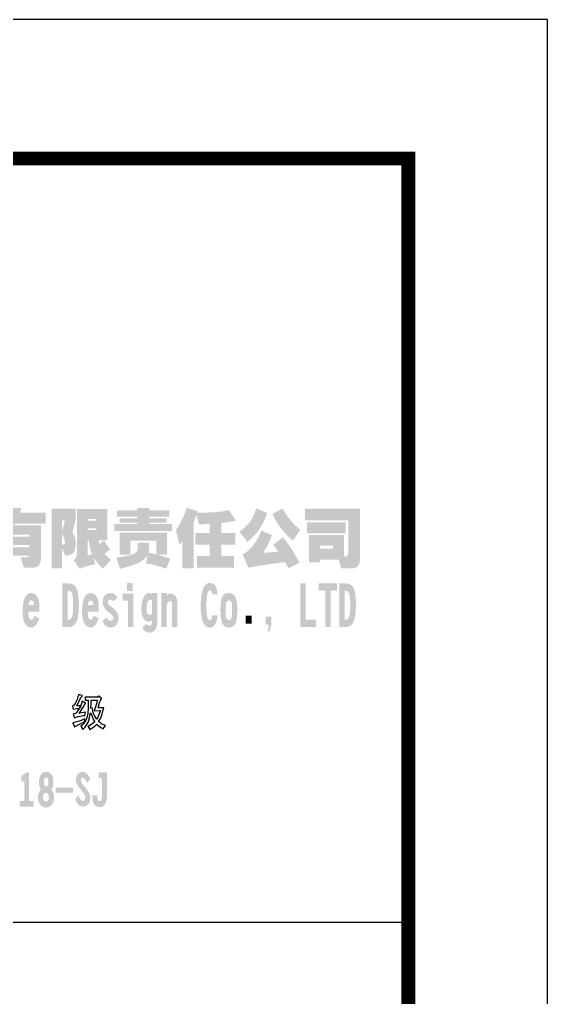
# Model space of a CAD drawing. Extents: x 1417642 to 3570900, y 124798 to 1191112.
# Drawn here: x 1612649 to 1618342, y 240390 to 250948 of the extents above; entities that cross this region are included whole.
import ezdxf

# ---------------------------------------------------------------- set-up
doc = ezdxf.new("R2010")
doc.units = 0
doc.header["$LTSCALE"] = 1000
doc.header["$MEASUREMENT"] = 0
doc.layers.add('PUB_TITLE', color=4, linetype='CONTINUOUS')
doc.layers.add('图戳', color=211, linetype='CONTINUOUS')

msp = doc.modelspace()

# ---------------------------------------------------------------- hatches: boundary and pattern name
at = {"layer": '图戳'}
h = msp.add_hatch(color=256, dxfattribs=at)
h.paths.add_polyline_path([(1612928.8, 245623.6), (1612653.6, 245623.6), (1612665.2, 245657.4), (1612672.3, 245676), (1612545.2, 245676), (1612529.6, 245643.6), (1612519.8, 245623.6), (1612326.4, 245623.6), (1612326.4, 245506.7), (1612451.4, 245506.7), (1612428.2, 245478.2), (1612422, 245471.1), (1612388.7, 245438.2), (1612358.5, 245411.1), (1612331.3, 245389.7), (1612306.9, 245373.7), (1612292.7, 245366.2), (1612343.8, 245237.7), (1612373.1, 245260.8), (1612401.1, 245283.1), (1612416.7, 245295.5), (1612416.7, 245029.7), (1612541.2, 245029.7), (1612541.2, 245159), (1612754.1, 245159), (1612733.7, 245141.2), (1612660.3, 245141.2), (1612696.3, 245029.7), (1612790.6, 245029.7), (1612823.9, 245034.6), (1612849.2, 245047.9), (1612867, 245070.1), (1612876.8, 245101.7), (1612879.5, 245132.4), (1612879.5, 245486.2), (1612587, 245486.2), (1612599.8, 245506.7), (1612928.8, 245506.7)])
h.paths.add_polyline_path([(1612755, 245388.4), (1612755, 245366.2), (1612541.2, 245366.2), (1612541.2, 245388.4)], flags=16)
h.paths.add_polyline_path([(1612755, 245273.7), (1612755, 245251.9), (1612541.2, 245251.9), (1612541.2, 245273.7)], flags=16)
h = msp.add_hatch(color=256, dxfattribs=at)
h.paths.add_polyline_path([(1613253.8, 245667.6), (1612993.7, 245667.6), (1612993.7, 245024.8), (1613108.4, 245024.8), (1613108.4, 245235), (1613141.7, 245159.9), (1613180.4, 245164.4), (1613211.5, 245176.8), (1613224.9, 245187), (1613240.9, 245210.6), (1613251.5, 245242.6), (1613256, 245283.1), (1613256.4, 245293.7), (1613253.3, 245330.2), (1613248.9, 245349.7), (1613238.7, 245378.2), (1613220.9, 245414.6), (1613219.1, 245418.2), (1613253.8, 245542.7)])
h.paths.add_polyline_path([(1613108.4, 245542.7), (1613138.2, 245542.7), (1613108.4, 245430.2)], flags=16)
h.paths.add_polyline_path([(1613108.4, 245392.9), (1613125.7, 245356.4), (1613133.7, 245335.1), (1613139.5, 245299.1), (1613139.5, 245293.7), (1613132.9, 245282.2), (1613108.4, 245279.1)], flags=16)
h.paths.add_polyline_path([(1613594.7, 245664.9), (1613267.6, 245664.9), (1613267.6, 245610.7), (1613267.6, 245556), (1613267.6, 245411.1), (1613267.6, 245240.4), (1613267.6, 245179), (1613260.9, 245144.8), (1613241.3, 245118.1), (1613231.5, 245110.6), (1613297.3, 245019.4), (1613333.8, 245032.3), (1613366.2, 245043.9), (1613371.6, 245045.7), (1613399.6, 245053.7), (1613436, 245062.6), (1613464, 245068.3), (1613445.8, 245143), (1613460.9, 245118.1), (1613480.5, 245091.9), (1613504.5, 245063.9), (1613533.4, 245035), (1613549.4, 245019.9), (1613633.9, 245115), (1613604.1, 245141.7), (1613579.2, 245166.1), (1613565.4, 245181.3), (1613590.7, 245200.8), (1613621.4, 245224.8), (1613625, 245227.9), (1613557.8, 245323.1), (1613529.4, 245299.9), (1613510.7, 245284.8), (1613502.7, 245319.5), (1613501.4, 245327.1), (1613594.7, 245327.1), (1613594.7, 245381.7), (1613594.7, 245435.5)])
h.paths.add_polyline_path([(1613477.8, 245556), (1613477.8, 245536.9), (1613384, 245536.9), (1613384, 245556)], flags=16)
h.paths.add_polyline_path([(1613477.8, 245455.1), (1613477.8, 245435.5), (1613384, 245435.5), (1613384, 245455.1)], flags=16)
h.paths.add_polyline_path([(1613394.7, 245327.1), (1613400.9, 245284.8), (1613408.5, 245247), (1613416.9, 245213.7), (1613426.7, 245184.4), (1613430.3, 245175.9), (1613394.7, 245166.1), (1613384, 245163), (1613384, 245240.4), (1613384, 245327.1)], flags=16)
h = msp.add_hatch(color=256, dxfattribs=at)
h.paths.add_polyline_path([(1614262.9, 245650.3), (1614047.3, 245650.3), (1614047.3, 245674.7), (1613920.1, 245674.7), (1613920.1, 245650.3), (1613701, 245650.3), (1613701, 245581.3), (1613920.1, 245581.3), (1613920.1, 245564.9), (1613727.7, 245564.9), (1613727.7, 245517.3), (1613920.1, 245517.3), (1613920.1, 245500.9), (1613671.6, 245500.9), (1613671.6, 245427.1), (1614292.2, 245427.1), (1614292.2, 245500.9), (1614047.3, 245500.9), (1614047.3, 245517.3), (1614234, 245517.3), (1614234, 245564.9), (1614047.3, 245564.9), (1614047.3, 245581.3), (1614262.9, 245581.3)])
h.paths.add_polyline_path([(1613845, 245320.4), (1614122.4, 245320.4), (1614122.4, 245174.6), (1614087.7, 245182.6), (1614052.2, 245188.8), (1614038.8, 245190.6), (1614044.6, 245225.7), (1614044.6, 245229.7), (1614044.6, 245301.7), (1613922.8, 245301.7), (1613922.8, 245229.7), (1613912.6, 245203), (1613881.5, 245179.5), (1613880.1, 245179), (1613859.2, 245171), (1613831.7, 245163), (1613797.9, 245155.5), (1613757.4, 245148.4), (1613710.8, 245141.7), (1613692.5, 245139), (1613733, 245018.1), (1613778.8, 245029.2), (1613821, 245040.8), (1613858.8, 245052.8), (1613893, 245065.2), (1613923.3, 245078.1), (1613949, 245091.5), (1613971.3, 245105.2), (1613978.8, 245110.6), (1614006.4, 245135.5), (1614027.3, 245163), (1614028.6, 245165.7), (1614012.2, 245077.2), (1614054, 245069.2), (1614089.5, 245062.1), (1614118, 245054.6), (1614118.4, 245054.6), (1614146.9, 245047), (1614180.7, 245036.3), (1614219.3, 245023), (1614231.8, 245018.6), (1614272.2, 245127), (1614234.4, 245141.2), (1614199.3, 245152.8), (1614167.8, 245162.6), (1614154, 245166.6), (1614135.8, 245171), (1614239.3, 245171), (1614239.3, 245410.2), (1613728.5, 245410.2), (1613728.5, 245365.7), (1613728.5, 245320.4), (1613728.5, 245171), (1613845, 245171)])
for points in [[(1614527, 245516.9), (1614538.5, 245548.9), (1614550.1, 245584), (1614555, 245598.7), (1614583.4, 245500), (1614619, 245500), (1614655, 245500.4), (1614691.4, 245501.3), (1614698.1, 245501.3), (1614698.1, 245404.9), (1614545.6, 245404.9), (1614545.6, 245277.7), (1614698.1, 245277.7), (1614698.1, 245157.2), (1614564.3, 245157.2), (1614564.3, 245029.7), (1614963.5, 245029.7), (1614963.5, 245157.2), (1614825.2, 245157.2), (1614825.2, 245277.7), (1614976.8, 245277.7), (1614976.8, 245404.9), (1614825.2, 245404.9), (1614825.2, 245512), (1614860.4, 245517.3), (1614895.9, 245522.7), (1614931.5, 245528.9), (1614967.1, 245535.6), (1614983.5, 245538.7), (1614908.8, 245650.7), (1614876.4, 245644.9), (1614843, 245639.6), (1614808.8, 245635.1), (1614774.1, 245631.6), (1614738.6, 245628.5), (1614702.1, 245626.7), (1614665.2, 245625.4), (1614627.4, 245624.5), (1614588.7, 245624.9), (1614563.4, 245625.4), (1614568.7, 245641.4), (1614452.3, 245676.9), (1614439.8, 245640), (1614426, 245604.9), (1614411.8, 245571.1), (1614396.3, 245538.2), (1614379.8, 245507.1), (1614362.5, 245477.8), (1614344.2, 245449.3), (1614336.2, 245437.8), (1614372.3, 245275.5), (1614395.4, 245303.5), (1614405.1, 245315.1), (1614405.1, 245022.1), (1614527, 245022.1)], [(1614667.4, 244708.6), (1614671.6, 244738.5), (1614676.3, 244755.9), (1614692.1, 244784.3), (1614702.6, 244788.5), (1614718.9, 244774.8), (1614726.2, 244741.2), (1614783, 244741.2), (1614779.9, 244778.5), (1614772, 244811.1), (1614760.9, 244834.2), (1614742, 244854.7), (1614718.9, 244865.2), (1614702.6, 244866.8), (1614678.4, 244862), (1614656.9, 244847.3), (1614638, 244823.2), (1614634.3, 244816.8), (1614624.3, 244793.2), (1614616.4, 244765.3), (1614610.1, 244732.8), (1614605.9, 244696), (1614603.8, 244655), (1614603.3, 244621.9), (1614603.8, 244577.2), (1614606.4, 244537.3), (1614610.6, 244502.6), (1614616.4, 244472.6), (1614623.8, 244447.9), (1614623.8, 244447.4), (1614639, 244419), (1614657.4, 244399.1), (1614679.5, 244387.5), (1614702.6, 244383.8), (1614727.8, 244389.1), (1614748.8, 244405.4), (1614760.9, 244423.2), (1614773.5, 244452.7), (1614780.9, 244485.8), (1614783, 244516.8), (1614726.2, 244516.8), (1614721, 244481.6), (1614719.4, 244478.4), (1614702.6, 244462.6), (1614683.2, 244475.3), (1614673.7, 244497.3), (1614669, 244521.5), (1614666.3, 244554.6), (1614664.8, 244596.7), (1614664.2, 244621.9), (1614665.3, 244669.7)], [(1615735.3, 244860.5), (1615678.5, 244860.5), (1615678.5, 244390.1), (1615845.1, 244390.1), (1615845.1, 244468.9), (1615735.3, 244468.9)], [(1616003.3, 244781.6), (1616074.2, 244781.6), (1616074.2, 244860.5), (1615873.5, 244860.5), (1615873.5, 244781.6), (1615946.5, 244781.6), (1615946.5, 244390.1), (1616003.3, 244390.1)], [(1613704.6, 244703.3), (1613689.9, 244728.6), (1613670.5, 244746.4), (1613646.3, 244755.4), (1613629.5, 244756.9), (1613601.6, 244752.7), (1613579, 244741.2), (1613565.4, 244727.5), (1613551.2, 244699.1), (1613544.9, 244665.5), (1613544.3, 244656.6), (1613548, 244630.8), (1613558.5, 244605.6), (1613575.3, 244581.4), (1613599.5, 244558.3), (1613615.3, 244546.2), (1613643.7, 244521.5), (1613659.4, 244499.4), (1613662.6, 244485.8), (1613653.6, 244462.6), (1613629.5, 244455.8), (1613607.4, 244463.7), (1613589.5, 244487.3), (1613584.8, 244497.3), (1613544.9, 244452.1), (1613558.5, 244423.8), (1613575.9, 244402.7), (1613597.4, 244389.6), (1613623.2, 244384.3), (1613629.5, 244383.8), (1613656.8, 244388), (1613679.4, 244400.1), (1613693.1, 244413.2), (1613708.8, 244441.1), (1613716.2, 244473.2), (1613716.7, 244485.8), (1613713.6, 244515.2), (1613703.6, 244542), (1613686.2, 244567.2), (1613662.6, 244589.8), (1613657.8, 244593), (1613625.8, 244618.2), (1613605.8, 244639.2), (1613598.8, 244656), (1613605.3, 244676.5), (1613629.5, 244684.9), (1613653.6, 244676), (1613659.4, 244667.6)], [(1614314.2, 244740.1), (1614290.1, 244750.1), (1614276.4, 244751.2), (1614252.2, 244745.4), (1614234.9, 244733.3), (1614234.9, 244756.9), (1614178.1, 244756.9), (1614178.1, 244390.1), (1614234.9, 244390.1), (1614234.9, 244605.1), (1614241.2, 244641.3), (1614248, 244656), (1614269.6, 244672.3), (1614276.4, 244672.9), (1614289.5, 244662.9), (1614294.8, 244629.2), (1614294.8, 244628.7), (1614294.8, 244390.1), (1614351.5, 244390.1), (1614351.5, 244628.7), (1614349.4, 244669.7), (1614342.1, 244701.8), (1614333.2, 244721.2)], [(1615152.5, 244513.6), (1615088.9, 244513.6), (1615088.9, 244426.4), (1615152.5, 244426.4)], [(1615366.3, 244503.1), (1615303.3, 244503.1), (1615303.3, 244415.9), (1615336.4, 244415.9), (1615324.8, 244338.6), (1615341.6, 244338.6), (1615366.3, 244416.4)], [(1612751.9, 242820.3), (1612719, 242820.3), (1612719, 242818.9), (1612716.3, 242818.9), (1612716.3, 242817.6), (1612713.2, 242815.3), (1612713.2, 242814.7), (1612666.7, 242776.1), (1612666.7, 242717), (1612699.3, 242731.5), (1612699.3, 242512.5), (1612651.6, 242512.5), (1612651.6, 242450.7), (1612801.3, 242450.7), (1612801.3, 242512.5), (1612751.9, 242512.5)], [(1613390.4, 242788.4), (1613378.8, 242801.9), (1613366.9, 242812.4), (1613354.5, 242819.9), (1613341.8, 242824.1), (1613330.8, 242825.3), (1613314, 242823.6), (1613298.9, 242818.4), (1613285.6, 242809.3), (1613274.4, 242796.9), (1613265.7, 242781.3), (1613259.9, 242764.1), (1613257, 242745.4), (1613256.6, 242734.2), (1613257.8, 242721.4), (1613261.4, 242707.7), (1613267.8, 242693), (1613276.5, 242677.4), (1613287.7, 242660.8), (1613301.4, 242643.2), (1613313.8, 242628.5), (1613329.4, 242609), (1613342, 242591.3), (1613351, 242575.4), (1613357.2, 242561.3), (1613359.9, 242549), (1613360.1, 242544.9), (1613355.3, 242527.7), (1613352.8, 242523.9), (1613340.2, 242514), (1613330.4, 242512.5), (1613320.5, 242515.2), (1613310.3, 242523.5), (1613300.1, 242537), (1613289.8, 242556.1), (1613281.7, 242574.5), (1613247, 242528.5), (1613256.8, 242508.2), (1613267.4, 242491.1), (1613278.4, 242477), (1613290, 242465.8), (1613302.4, 242457.6), (1613314.9, 242452.6), (1613328.3, 242450.7), (1613330.4, 242450.7), (1613347.9, 242452.2), (1613363.6, 242456.9), (1613377.3, 242464.8), (1613389.1, 242476), (1613389.7, 242476.6), (1613399.7, 242491.2), (1613407, 242507.5), (1613411.3, 242525.4), (1613412.8, 242544.9), (1613411.7, 242558.8), (1613408.2, 242573.5), (1613402.6, 242589), (1613394.7, 242605), (1613384.4, 242621.8), (1613372.1, 242639.4), (1613359.3, 242655), (1613342.2, 242676), (1613328.4, 242694.2), (1613318.4, 242709.6), (1613312, 242722.2), (1613309.3, 242732), (1613309.1, 242734.2), (1613313.2, 242752.7), (1613315.3, 242755.6), (1613330, 242763.5), (1613340.4, 242760.4), (1613350.7, 242751.9), (1613361.3, 242737.6), (1613372.3, 242717.8), (1613378.3, 242705), (1613412.4, 242751.9), (1613401.6, 242771.8)], [(1613591.1, 242820.3), (1613501.3, 242820.3), (1613501.3, 242758.3), (1613538.5, 242758.3), (1613538.5, 242573.1), (1613537.6, 242550.1), (1613534.7, 242532.4), (1613532, 242523.9), (1613521.3, 242510.4), (1613510.9, 242507.5), (1613497.6, 242513.5), (1613491.2, 242525.8), (1613488.1, 242540.9), (1613486.8, 242561.1), (1613486.6, 242573.1), (1613434.1, 242573.1), (1613434.5, 242550.5), (1613436.4, 242530.1), (1613439.5, 242511.5), (1613443.9, 242495.1), (1613448.4, 242483.9), (1613457.4, 242469.4), (1613468.6, 242458.4), (1613482.2, 242450.7), (1613498, 242446.6), (1613510.9, 242445.7), (1613528.1, 242447.4), (1613543.4, 242452.4), (1613556.7, 242460.9), (1613568.1, 242472.9), (1613572.1, 242478.9), (1613578.7, 242491.4), (1613583.9, 242506.7), (1613587.8, 242524.8), (1613590.1, 242545.5), (1613591.1, 242568.9), (1613591.1, 242573.1)], [(1613227.1, 242656), (1613040, 242656), (1613040, 242602.3), (1613227.1, 242602.3)]]:
    msp.add_hatch(color=256, dxfattribs=at).paths.add_polyline_path(points)
h = msp.add_hatch(color=256, dxfattribs=at)
h.paths.add_polyline_path([(1615295.1, 245556.5), (1615310.2, 245594.2), (1615320, 245620), (1615203.6, 245671.6), (1615187.6, 245630.7), (1615172, 245594.7), (1615156.9, 245564), (1615141.8, 245538.2), (1615136.9, 245530.7), (1615118.6, 245506.7), (1615096.4, 245482.2), (1615069.7, 245457.3), (1615038.6, 245432), (1615020.8, 245418.2), (1615108, 245308.4), (1615138.7, 245335.5), (1615166.2, 245362.2), (1615191.1, 245388.4), (1615212.9, 245413.8), (1615231.1, 245438.2), (1615247.6, 245462.7), (1615264, 245490.7), (1615279.6, 245521.8)])
h.paths.add_polyline_path([(1615620.1, 245489.8), (1615594.8, 245516), (1615570.8, 245543.1), (1615549, 245570.7), (1615529, 245599.1), (1615510.7, 245628.5), (1615493.8, 245658.3), (1615487.6, 245670.7), (1615376.5, 245610.2), (1615392.5, 245577.3), (1615409.8, 245545.3), (1615428.5, 245514.7), (1615448.1, 245484.9), (1615469, 245456), (1615491.2, 245428.4), (1615514.7, 245402.2), (1615539.2, 245376.4), (1615565, 245352), (1615592.1, 245328.8), (1615597.4, 245324.4), (1615677, 245439.5), (1615647.7, 245464.4)])
h.paths.add_polyline_path([(1615629.4, 245154.1), (1615611.7, 245184.8), (1615594.8, 245212.8), (1615585, 245227.9), (1615566.3, 245255.9), (1615546.3, 245284.8), (1615525, 245314.2), (1615501.8, 245344), (1615490.3, 245358.2), (1615384.5, 245277.7), (1615408, 245247), (1615429.8, 245218.6), (1615441.8, 245202.6), (1615397.4, 245199.5), (1615357.4, 245196.8), (1615322.3, 245194.6), (1615291.6, 245191.9), (1615273.3, 245190.6), (1615281.8, 245202.6), (1615302.2, 245233.7), (1615320.5, 245265.3), (1615336.9, 245297.3), (1615351.1, 245329.7), (1615364, 245362.6), (1615370.7, 245381.7), (1615256.5, 245432.4), (1615243.6, 245399.5), (1615228.5, 245367.5), (1615211.6, 245336), (1615192.4, 245305.3), (1615171.1, 245275.1), (1615168.9, 245271.5), (1615142.2, 245239.9), (1615115.1, 245214.2), (1615087.5, 245194.1), (1615060, 245180.4), (1615052.4, 245177.7), (1615116, 245031), (1615156.4, 245038.6), (1615193.3, 245044.8), (1615226.7, 245050.1), (1615252, 245053.7), (1615277.4, 245057.7), (1615305.8, 245062.1), (1615337.8, 245067), (1615373.4, 245071.9), (1615411.6, 245077.2), (1615453.4, 245083), (1615498.3, 245089.2), (1615512.5, 245091), (1615529, 245061.2), (1615546.7, 245028.3), (1615549, 245023.9), (1615666.8, 245084.3), (1615648.1, 245120.8)])
h = msp.add_hatch(color=256, dxfattribs=at)
h.paths.add_polyline_path([(1616320.7, 245668.9), (1615728.1, 245668.9), (1615728.1, 245541.3), (1616196.2, 245541.3), (1616196.2, 245175.9), (1616177.1, 245154.6), (1616147.8, 245154.6), (1616147.8, 245176.4), (1616147.8, 245234.6), (1616147.8, 245383.5), (1615769.9, 245383.5), (1615769.9, 245088.3), (1615889, 245088.3), (1615889, 245117.7), (1616093.1, 245117.7), (1616118.9, 245022.1), (1616230, 245022.1), (1616263.8, 245026.1), (1616289.6, 245039.4), (1616307.8, 245061.2), (1616318, 245092.3), (1616320.7, 245124.4)])
h.paths.add_polyline_path([(1616028.6, 245267.1), (1616028.6, 245234.6), (1615889, 245234.6), (1615889, 245267.1)], flags=16)
h.paths.add_polyline_path([(1616167.8, 245519.6), (1615749.5, 245519.6), (1615749.5, 245403.1), (1616167.8, 245403.1)], flags=17)
h = msp.add_hatch(color=256, dxfattribs=at)
h.paths.add_polyline_path([(1613287.3, 244679.7), (1613284.2, 244720.2), (1613279.5, 244754.8), (1613273.2, 244783.7), (1613264.8, 244806.9), (1613263.7, 244809), (1613249.5, 244832.1), (1613230.1, 244847.9), (1613205.4, 244857.8), (1613178.6, 244860.5), (1613110.8, 244860.5), (1613110.8, 244390.1), (1613178.6, 244390.1), (1613206.4, 244393.8), (1613229.5, 244404.3), (1613249.5, 244422.2), (1613260, 244437.4), (1613269, 244457.9), (1613275.8, 244484.2), (1613281.6, 244516.2), (1613285.2, 244553.6), (1613287.3, 244597.2), (1613288.4, 244633.4)])
h.paths.add_polyline_path([(1613226.9, 244633.4), (1613225.9, 244583.5), (1613223.8, 244543.6), (1613219.6, 244514.7), (1613214.3, 244497.3), (1613197, 244474.2), (1613178.6, 244468.9), (1613167.5, 244468.9), (1613167.5, 244781.6), (1613178.6, 244781.6), (1613202.7, 244773.2), (1613214.8, 244752.7), (1613220.6, 244728), (1613224.8, 244694.9), (1613226.4, 244652.9)], flags=16)
h = msp.add_hatch(color=256, dxfattribs=at)
h.paths.add_polyline_path([(1613870.7, 244866.8), (1613806.6, 244866.8), (1613806.6, 244779.5), (1613870.7, 244779.5)])
h.paths.add_polyline_path([(1613875.4, 244751.7), (1613762.4, 244751.7), (1613762.4, 244672.9), (1613818.7, 244672.9), (1613818.7, 244390.1), (1613875.4, 244390.1)])
h = msp.add_hatch(color=256, dxfattribs=at)
h.paths.add_polyline_path([(1616268.2, 244754.8), (1616261.8, 244783.7), (1616252.9, 244806.9), (1616251.9, 244809), (1616237.7, 244832.1), (1616218.2, 244847.9), (1616194.1, 244857.8), (1616166.7, 244860.5), (1616099.5, 244860.5), (1616099.5, 244390.1), (1616166.7, 244390.1), (1616194.6, 244393.8), (1616218.2, 244404.3), (1616237.7, 244422.2), (1616248.2, 244437.4), (1616257.1, 244457.9), (1616264.5, 244484.2), (1616269.7, 244516.2), (1616273.9, 244553.6), (1616276, 244597.2), (1616276.6, 244633.4), (1616275.5, 244679.7), (1616272.9, 244720.2)])
h.paths.add_polyline_path([(1616209.3, 244728), (1616213, 244694.9), (1616215.1, 244652.9), (1616215.6, 244633.4), (1616214.5, 244583.5), (1616211.9, 244543.6), (1616207.7, 244514.7), (1616203, 244497.3), (1616185.6, 244474.2), (1616166.7, 244468.9), (1616156.2, 244468.9), (1616156.2, 244781.6), (1616166.7, 244781.6), (1616190.9, 244773.2), (1616203.5, 244752.7)], flags=16)
h = msp.add_hatch(color=256, dxfattribs=at)
h.paths.add_polyline_path([(1612823.8, 244737.5), (1612802.3, 244751.7), (1612776.5, 244756.9), (1612776, 244756.9), (1612751.3, 244752.2), (1612729.8, 244738.5), (1612711.4, 244715.4), (1612705.6, 244704.9), (1612696.1, 244679.2), (1612688.8, 244648.2), (1612684.6, 244611.9), (1612682.5, 244570.4), (1612682.5, 244564.1), (1612684, 244522), (1612688.8, 244485.2), (1612696.1, 244453.7), (1612707.2, 244428), (1612710.8, 244421.7), (1612728.7, 244400.6), (1612751.3, 244388), (1612776, 244383.8), (1612797, 244388), (1612816, 244401.2), (1612833.8, 244422.7), (1612849.6, 244452.7), (1612861.7, 244483.1), (1612810.2, 244513.1), (1612794.9, 244478.4), (1612776.8, 244465.2), (1612755.5, 244480.5), (1612753.4, 244484.7), (1612746.6, 244510.5), (1612744, 244552.5), (1612743.4, 244556.2), (1612862.7, 244556.2), (1612862.7, 244628.2), (1612859.6, 244663.9), (1612850.6, 244696), (1612841.7, 244713.8)])
h.paths.add_polyline_path([(1612776, 244678.1), (1612797.6, 244666), (1612804.9, 244633.4), (1612804.9, 244628.2), (1612745.5, 244628.2), (1612751.3, 244658.1), (1612770.2, 244677.1)], flags=16)
h = msp.add_hatch(color=256, dxfattribs=at)
h.paths.add_polyline_path([(1613503.3, 244628.2), (1613500.2, 244663.9), (1613490.7, 244696), (1613481.8, 244713.8), (1613464.5, 244737.5), (1613442.4, 244751.7), (1613416.6, 244756.9), (1613391.9, 244752.2), (1613370.4, 244738.5), (1613352, 244715.4), (1613346.2, 244704.9), (1613336.2, 244679.2), (1613329.4, 244648.2), (1613324.7, 244611.9), (1613323.1, 244570.4), (1613322.6, 244564.1), (1613324.1, 244522), (1613328.9, 244485.2), (1613336.7, 244453.7), (1613347.3, 244428), (1613350.9, 244421.7), (1613369.3, 244400.6), (1613391.9, 244388), (1613416.6, 244383.8), (1613437.1, 244388), (1613456.6, 244401.2), (1613473.9, 244422.7), (1613490.2, 244452.7), (1613502.3, 244483.1), (1613450.8, 244513.1), (1613435, 244478.4), (1613417.4, 244465.2), (1613395.6, 244480.5), (1613393.5, 244484.7), (1613386.7, 244510.5), (1613384, 244552.5), (1613384, 244556.2), (1613503.3, 244556.2)])
h.paths.add_polyline_path([(1613386.1, 244628.2), (1613391.4, 244658.1), (1613410.3, 244677.1), (1613416.6, 244678.1), (1613437.7, 244666), (1613445, 244633.4), (1613445.5, 244628.2)], flags=16)
h = msp.add_hatch(color=256, dxfattribs=at)
h.paths.add_polyline_path([(1614134, 244756.9), (1614077.2, 244756.9), (1614077.2, 244743.3), (1614054.1, 244755.9), (1614043.6, 244756.9), (1614021, 244751.2), (1614001, 244733.3), (1613985.3, 244707.5), (1613974.7, 244680.2), (1613967.4, 244648.2), (1613963.2, 244611.9), (1613962.1, 244579.3), (1613964.8, 244543), (1613973.2, 244510.5), (1613986.3, 244481), (1613987.4, 244479.5), (1614006.8, 244458.4), (1614029.9, 244447.9), (1614043.6, 244446.4), (1614067.2, 244453.7), (1614077.2, 244461.1), (1614077.2, 244434.8), (1614070.4, 244412.7), (1614046.7, 244404.3), (1614023.6, 244412.7), (1614012.6, 244422.7), (1613972.6, 244377.5), (1613993.1, 244352.8), (1614014.7, 244336.5), (1614038.3, 244329.2), (1614046.7, 244328.6), (1614073, 244332.8), (1614096.1, 244344.4), (1614109.3, 244356), (1614125, 244382.2), (1614132.9, 244414.3), (1614134, 244434.8)])
h.paths.add_polyline_path([(1614077.2, 244676.5), (1614077.2, 244531.5), (1614056.2, 244518.9), (1614032.6, 244529.4), (1614029.9, 244532), (1614020.5, 244559.9), (1614018.9, 244579.3), (1614021, 244619.8), (1614026.2, 244651.8), (1614028.9, 244659.7), (1614045.7, 244682.3), (1614056.2, 244684.4)], flags=16)
h = msp.add_hatch(color=256, dxfattribs=at)
h.paths.add_polyline_path([(1614984.8, 244691.2), (1614975.3, 244714.9), (1614972.2, 244720.7), (1614954.9, 244741.2), (1614932.3, 244753.8), (1614906.5, 244756.9), (1614878.7, 244753.3), (1614855.5, 244741.7), (1614838.7, 244722.3), (1614829.3, 244700.7), (1614822.4, 244671.3), (1614817.7, 244635), (1614816.1, 244590.9), (1614815.6, 244576.7), (1614817.2, 244533.1), (1614820.3, 244495.2), (1614826.1, 244462.1), (1614834, 244434.8), (1614838.7, 244423.8), (1614854, 244402.2), (1614875.5, 244389.1), (1614903.4, 244383.8), (1614906.5, 244383.8), (1614934.4, 244387.5), (1614957, 244399.6), (1614974.3, 244420.1), (1614976.4, 244423.2), (1614984.3, 244445.8), (1614990.6, 244475.3), (1614994.8, 244511.5), (1614996.9, 244554.6), (1614997.4, 244576.7), (1614995.8, 244621.9), (1614991.6, 244660.2)])
h.paths.add_polyline_path([(1614930.7, 244668.6), (1614933.8, 244662.9), (1614938.6, 244641.3), (1614940.7, 244601.4), (1614940.7, 244576.7), (1614939.6, 244529.4), (1614936.5, 244496.3), (1614932.3, 244481.6), (1614911.8, 244463.2), (1614906.5, 244462.6), (1614884.4, 244475.8), (1614882.3, 244479.5), (1614876.5, 244502.6), (1614872.9, 244538.8), (1614872.3, 244576.7), (1614873.9, 244625.6), (1614877.6, 244655), (1614879.7, 244661.8), (1614900.7, 244678.1), (1614906.5, 244678.1)], flags=16)
h = msp.add_hatch(color=256, dxfattribs=at)
h.paths.add_polyline_path([(1612987.8, 242806.4), (1612975.9, 242815.6), (1612961.2, 242821.8), (1612943.8, 242824.9), (1612934.7, 242825.3), (1612917.7, 242823.4), (1612902.9, 242818), (1612890.1, 242808.9), (1612879.3, 242796.1), (1612875.2, 242789.8), (1612868.3, 242774.3), (1612863.1, 242757.1), (1612859.8, 242738.2), (1612858.3, 242717.4), (1612858.3, 242713.3), (1612859.4, 242691.7), (1612862.7, 242672.4), (1612868.1, 242655.6), (1612875.8, 242640.9), (1612880.3, 242634.9), (1612870.2, 242624.9), (1612861.2, 242611.7), (1612854.4, 242595.9), (1612850.1, 242577.8), (1612848.2, 242556.9), (1612848.2, 242550.3), (1612849.4, 242529.5), (1612852.8, 242510.6), (1612858.6, 242493.8), (1612866.8, 242478.9), (1612873.3, 242470.2), (1612886.1, 242458), (1612900, 242449.2), (1612914.8, 242443.4), (1612930.9, 242440.9), (1612934.7, 242440.7), (1612951.7, 242442.2), (1612967.2, 242447.2), (1612981.1, 242455.3), (1612991.3, 242464.2), (1613001.3, 242476.8), (1613009.3, 242491.4), (1613014.9, 242508.2), (1613018.5, 242527.4), (1613019.9, 242548.6), (1613019.9, 242550.3), (1613018.7, 242571.4), (1613015.1, 242590.3), (1613009.1, 242606.9), (1613000.8, 242621.2), (1612998.6, 242624.1), (1612990.1, 242633.2), (1612994.8, 242639.2), (1613002.7, 242653.4), (1613008.5, 242670.1), (1613012.2, 242688.8), (1613013.7, 242709.8), (1613013.7, 242713.3), (1613012.7, 242735.7), (1613010.2, 242755.8), (1613006, 242773.4), (1613000, 242788.4), (1612997.1, 242793.8)])
h.paths.add_polyline_path([(1612949.4, 242760.6), (1612955.6, 242751), (1612959.4, 242735.5), (1612961.2, 242713.4), (1612959.1, 242692.5), (1612953.6, 242679.1), (1612941.1, 242669.1), (1612934.7, 242668.1), (1612920.8, 242674.9), (1612918.1, 242678.7), (1612912.5, 242693.8), (1612910.8, 242713.3), (1612912.1, 242734.2), (1612915.9, 242752), (1612926.6, 242764.5), (1612934.7, 242766)], flags=16)
h.paths.add_polyline_path([(1612934.7, 242599), (1612950, 242594.4), (1612957.7, 242586.6), (1612963.3, 242572), (1612965.4, 242550.3), (1612963.1, 242529.7), (1612957.3, 242516.5), (1612943.6, 242506.5), (1612934.7, 242504.8), (1612918.9, 242508.8), (1612910, 242516.5), (1612902.9, 242531.4), (1612900.7, 242550.3), (1612902.9, 242571.4), (1612909.6, 242587.3), (1612922.9, 242597.1)], flags=16)

# ---------------------------------------------------------------- linework, layer by layer
at = {"layer": 'PUB_TITLE'}
msp.add_lwpolyline([(1417642.3, 124798.4), (1618342.3, 124798.4), (1618342.3, 250948.4), (1417642.3, 250948.4)], close=True, dxfattribs=at)
at = {"layer": 'PUB_TITLE', "const_width": 150}
msp.add_lwpolyline([(1421392.3, 126298.4), (1616842.3, 126298.4), (1616842.3, 249448.4), (1421392.3, 249448.4)], close=True, dxfattribs=at)
at = {"layer": '图戳'}
for p, q in [((1606342.3, 249448.4), (1616842.3, 249448.4)), ((1616842.3, 126298.4), (1616842.3, 249448.4)), ((1613271.3, 243608.4), (1613248.8, 243563.5)), ((1613266.8, 243538.7), (1613309.5, 243628.7)), ((1613278, 243637.6), (1613271.3, 243608.4)), ((1613287, 243662.4), (1613278, 243637.6)), ((1613325.2, 243648.9), (1613287, 243662.4)), ((1613325.2, 243588.2), (1613307.2, 243527.5)), ((1613309.5, 243628.7), (1613325.2, 243644.4)), ((1613325.2, 243644.4), (1613325.2, 243648.9)), ((1613341, 243579.2), (1613325.2, 243588.2)), ((1613361.2, 243567.9), (1613341, 243579.2)), ((1613356.7, 243633.1), (1613356.7, 243599.4)), ((1613493.8, 243633.1), (1613356.7, 243633.1)), ((1613356.7, 243599.4), (1613388.2, 243599.4)), ((1613388.2, 243599.4), (1613388.2, 243538.7)), ((1613419.6, 243599.4), (1613478.1, 243599.4)), ((1613419.6, 243554.5), (1613419.6, 243599.4)), ((1613478.1, 243599.4), (1613484.8, 243599.4)), ((1613484.8, 243599.4), (1613482.6, 243572.4)), ((1613500.6, 243642.1), (1613493.8, 243633.1)), ((1613505.1, 243642.1), (1613500.6, 243642.1)), ((1613532.1, 243617.4), (1613505.1, 243642.1)), ((1613509.6, 243572.4), (1613520.8, 243599.4)), ((1613520.8, 243599.4), (1613532.1, 243612.9)), ((1613532.1, 243612.9), (1613532.1, 243617.4)), ((1613233, 243547.7), (1613219.5, 243538.7)), ((1613219.5, 243538.7), (1613228.5, 243502.7)), ((1613228.5, 243502.7), (1613266.8, 243509.5)), ((1613248.8, 243563.5), (1613233, 243547.7)), ((1613278, 243489.3), (1613260, 243460)), ((1613302.7, 243538.7), (1613266.8, 243538.7)), ((1613266.8, 243509.5), (1613293.7, 243509.5)), ((1613293.7, 243509.5), (1613278, 243489.3)), ((1613291.5, 243457.8), (1613329.7, 243518.5)), ((1613361.2, 243469), (1613293.7, 243460)), ((1613298.2, 243518.5), (1613302.7, 243538.7)), ((1613307.2, 243527.5), (1613298.2, 243518.5)), ((1613329.7, 243518.5), (1613349.9, 243550)), ((1613349.9, 243550), (1613361.2, 243563.5)), ((1613352.2, 243435.3), (1613361.2, 243469)), ((1613361.2, 243563.5), (1613361.2, 243567.9)), ((1613388.2, 243509.5), (1613383.7, 243460)), ((1613388.2, 243538.7), (1613388.2, 243509.5)), ((1613415.1, 243514), (1613419.6, 243554.5)), ((1613430.9, 243518.5), (1613415.1, 243514)), ((1613439.9, 243484.8), (1613430.9, 243518.5)), ((1613442.1, 243464.5), (1613439.9, 243484.8)), ((1613469.1, 243529.7), (1613453.4, 243489.3)), ((1613453.4, 243484.8), (1613520.8, 243489.3)), ((1613453.4, 243489.3), (1613453.4, 243484.8)), ((1613482.6, 243572.4), (1613469.1, 243529.7)), ((1613498.3, 243518.5), (1613509.6, 243572.4)), ((1613556.8, 243518.5), (1613498.3, 243518.5)), ((1613520.8, 243489.3), (1613500.6, 243433)), ((1613536.6, 243439.8), (1613547.8, 243480.3)), ((1613547.8, 243480.3), (1613556.8, 243518.5)), ((1613293.7, 243374.6), (1613224, 243354.4)), ((1613260, 243460), (1613228.5, 243448.8)), ((1613228.5, 243448.8), (1613239.8, 243410.6)), ((1613239.8, 243410.6), (1613282.5, 243424.1)), ((1613282.5, 243424.1), (1613336.5, 243433)), ((1613293.7, 243460), (1613291.5, 243457.8)), ((1613352.2, 243399.3), (1613293.7, 243374.6)), ((1613302.7, 243345.4), (1613349.9, 243365.6)), ((1613336.5, 243433), (1613352.2, 243435.3)), ((1613349.9, 243365.6), (1613352.2, 243399.3)), ((1613372.4, 243403.8), (1613352.2, 243358.9)), ((1613376.9, 243424.1), (1613372.4, 243403.8)), ((1613383.7, 243460), (1613376.9, 243424.1)), ((1613388.2, 243358.9), (1613394.9, 243383.6)), ((1613394.9, 243383.6), (1613403.9, 243410.6)), ((1613403.9, 243410.6), (1613408.4, 243439.8)), ((1613408.4, 243439.8), (1613415.1, 243464.5)), ((1613415.1, 243464.5), (1613419.6, 243457.8)), ((1613419.6, 243457.8), (1613430.9, 243424.1)), ((1613462.4, 243365.6), (1613426.4, 243338.6)), ((1613430.9, 243424.1), (1613451.1, 243379.1)), ((1613457.9, 243433), (1613442.1, 243464.5)), ((1613451.1, 243379.1), (1613462.4, 243365.6)), ((1613478.1, 243399.3), (1613457.9, 243433)), ((1613482.6, 243390.3), (1613478.1, 243399.3)), ((1613500.6, 243433), (1613482.6, 243390.3)), ((1613500.6, 243370.1), (1613520.8, 243403.8)), ((1613520.8, 243354.4), (1613500.6, 243370.1)), ((1613520.8, 243403.8), (1613536.6, 243439.8)), ((1613224, 243354.4), (1613239.8, 243313.9)), ((1613239.8, 243313.9), (1613302.7, 243345.4)), ((1613325.2, 243329.6), (1613309.5, 243318.4)), ((1613309.5, 243318.4), (1613329.7, 243284.7)), ((1613352.2, 243358.9), (1613325.2, 243329.6)), ((1613329.7, 243284.7), (1613356.7, 243309.4)), ((1613356.7, 243309.4), (1613367.9, 243325.1)), ((1613367.9, 243325.1), (1613388.2, 243358.9)), ((1613394.9, 243320.6), (1613383.7, 243318.4)), ((1613383.7, 243318.4), (1613408.4, 243284.7)), ((1613426.4, 243338.6), (1613394.9, 243320.6)), ((1613408.4, 243284.7), (1613451.1, 243313.9)), ((1613451.1, 243313.9), (1613473.6, 243334.1)), ((1613473.6, 243334.1), (1613482.6, 243340.9)), ((1613482.6, 243340.9), (1613493.8, 243329.6)), ((1613493.8, 243329.6), (1613525.3, 243304.9)), ((1613536.6, 243340.9), (1613520.8, 243354.4)), ((1613525.3, 243304.9), (1613552.3, 243289.2)), ((1613574.8, 243325.1), (1613536.6, 243340.9)), ((1613552.3, 243289.2), (1613574.8, 243325.1))]:
    msp.add_line(p, q, dxfattribs=at)
msp.add_lwpolyline([(1606342.3, 241202), (1616842.3, 241202)], dxfattribs=at)

doc.saveas('drawing.dxf')
